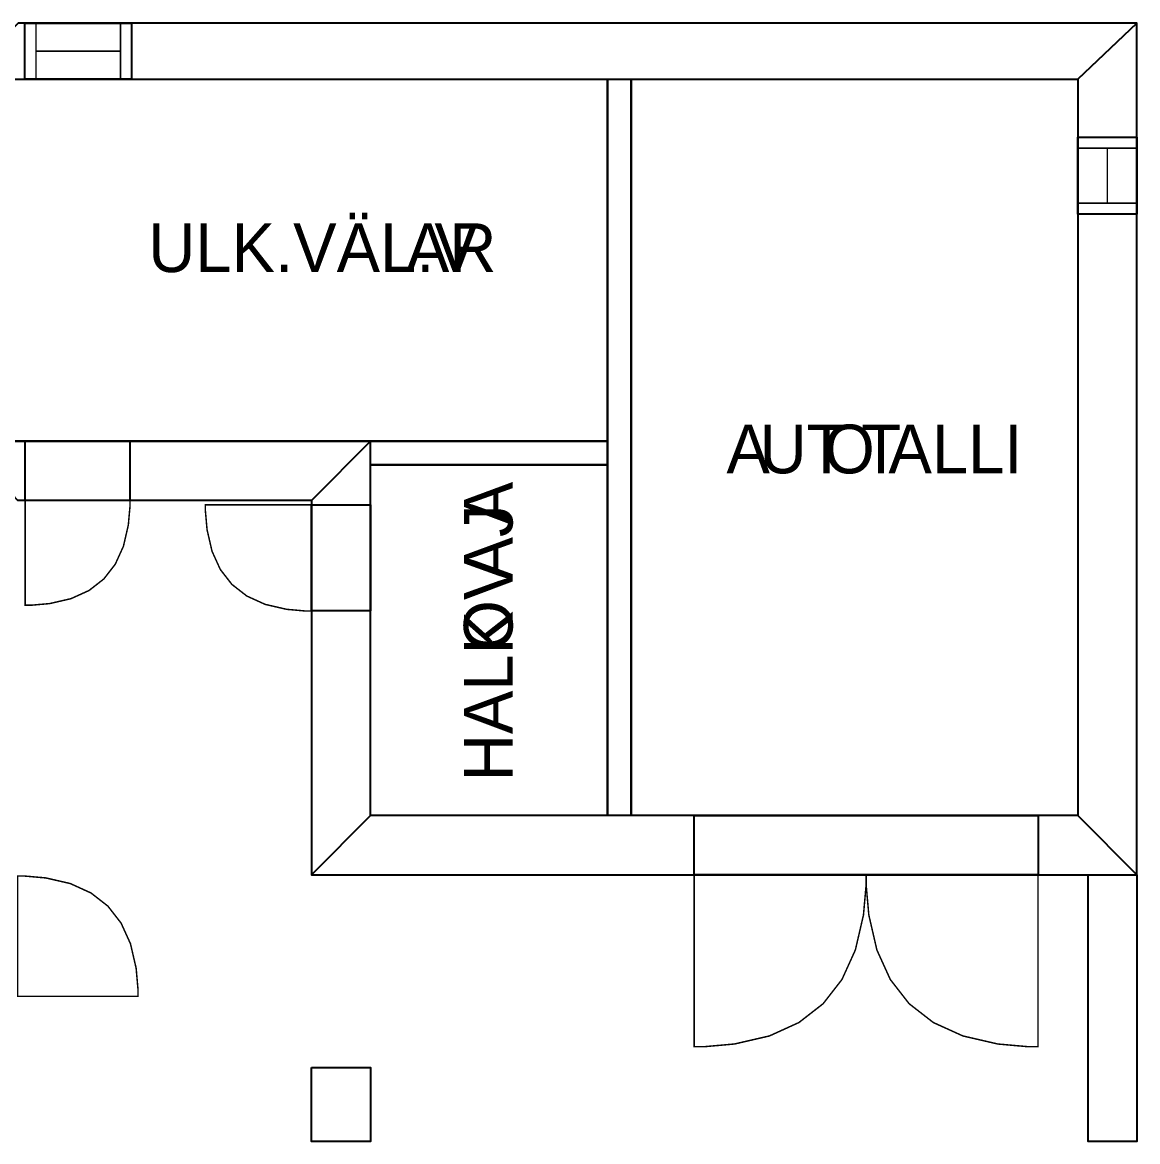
# Model space of a CAD drawing. Extents: x 1.8 to 24.7, y 0 to 11.9.
# Drawn here: x 16.86 to 24.73, y 0.01 to 7.9 of the extents above; entities that cross this region are included whole.
import ezdxf

# ---------------------------------------------------------------- set-up
doc = ezdxf.new("R2010")
doc.units = 0
doc.layers.get('0').update_dxf_attribs({"linetype": 'CONTINUOUS'})

msp = doc.modelspace()

# ---------------------------------------------------------------- linework, layer by layer
at = {"color": 0}
for points, const_width in [([(16.4324, 7.50364), (24.3058, 7.50364), (24.7225, 7.89947), (16.8314, 7.89947), (16.4324, 7.50364)], 0.002083), ([(16.879, 7.89947), (17.6319, 7.89947), (17.6319, 7.50364), (16.879, 7.50364), (16.879, 7.89947)], 0.010417), ([(16.879, 7.89947), (17.6319, 7.89947), (17.6319, 7.50364), (16.879, 7.50364), (16.879, 7.89947)], 0.010417), ([(24.3058, 7.50364), (24.3058, 2.3106), (24.7225, 1.89393), (24.7225, 7.89947), (24.3058, 7.50364)], 0.002083), ([(20.989, 7.50364), (21.1557, 7.50364), (21.1557, 2.3106), (20.989, 2.3106), (20.989, 7.50364)], 0.002083), ([(24.3058, 7.09625), (24.7225, 7.09625), (24.7225, 6.55126), (24.3058, 6.55126), (24.3058, 7.09625)], 0.010417), ([(24.3058, 7.09625), (24.7225, 7.09625), (24.7225, 6.55126), (24.3058, 6.55126), (24.3058, 7.09625)], 0.010417), ([(18.901, 4.53364), (16.8282, 4.53364), (16.4324, 4.95031), (19.3176, 4.95031), (18.901, 4.53364)], 0.002083), ([(16.8812, 4.95031), (17.6203, 4.95031), (17.6203, 4.53364), (16.8812, 4.53364), (16.8812, 4.95031)], 0.010417), ([(16.8812, 4.95031), (17.6203, 4.95031), (17.6203, 4.53364), (16.8812, 4.53364), (16.8812, 4.95031)], 0.010417), ([(19.3176, 2.3106), (19.3176, 4.95031), (18.901, 4.53364), (18.901, 1.89393), (19.3176, 2.3106)], 0.002083), ([(19.3176, 4.95031), (20.989, 4.95031), (20.989, 4.78364), (19.3176, 4.78364), (19.3176, 4.95031)], 0.002083), ([(17.6203, 4.53364), (17.6203, 4.49035), (17.6087, 4.36046), (17.5742, 4.21035), (17.5164, 4.08333), (17.4356, 3.97939), (17.3317, 3.89854), (17.2046, 3.84082), (17.0544, 3.80615), (16.9246, 3.7946), (16.8812, 3.7946), (16.8812, 4.53364), (17.6203, 4.53364)], 0.010417), ([(18.901, 3.75385), (18.8571, 3.75385), (18.7254, 3.76557), (18.5735, 3.80067), (18.4447, 3.85915), (18.3396, 3.94103), (18.2576, 4.04628), (18.1992, 4.17492), (18.164, 4.32699), (18.1524, 4.45856), (18.1524, 4.50239), (18.901, 4.50239), (18.901, 3.75385)], 0.010417), ([(18.901, 4.50239), (19.3176, 4.50239), (19.3176, 3.75385), (18.901, 3.75385), (18.901, 4.50239)], 0.010417), ([(18.901, 4.50239), (19.3176, 4.50239), (19.3176, 3.75385), (18.901, 3.75385), (18.901, 4.50239)], 0.010417), ([(24.3058, 2.3106), (19.3176, 2.3106), (18.901, 1.89393), (24.7225, 1.89393), (24.3058, 2.3106)], 0.002083), ([(21.6001, 2.3106), (24.0254, 2.3106), (24.0254, 1.89393), (21.6001, 1.89393), (21.6001, 2.3106)], 0.010417), ([(21.6001, 2.3106), (24.0254, 2.3106), (24.0254, 1.89393), (21.6001, 1.89393), (21.6001, 2.3106)], 0.010417), ([(22.8128, 1.89393), (22.8128, 1.82292), (22.7939, 1.60975), (22.7369, 1.36344), (22.6422, 1.155), (22.5096, 0.984483), (22.339, 0.851833), (22.1307, 0.757107), (21.8843, 0.70025), (21.6711, 0.681261), (21.6001, 0.681261), (21.6001, 1.89393), (22.8128, 1.89393)], 0.010417), ([(22.8128, 1.89393), (22.8128, 1.82292), (22.8318, 1.60975), (22.8886, 1.36344), (22.9833, 1.155), (23.116, 0.984483), (23.2865, 0.851833), (23.495, 0.757107), (23.7413, 0.70025), (23.9544, 0.681261), (24.0256, 0.681261), (24.0256, 1.89393), (22.8128, 1.89393)], 0.010417), ([(24.3788, 1.89393), (24.7225, 1.89393), (24.7225, 0.012912), (24.3788, 0.012912), (24.3788, 1.89393)], 0.002083), ([(16.8282, 1.8846), (16.8779, 1.8846), (17.0271, 1.87136), (17.1996, 1.8316), (17.3454, 1.76525), (17.4647, 1.67242), (17.5575, 1.55306), (17.6239, 1.40717), (17.6638, 1.23475), (17.6769, 1.08556), (17.6769, 1.03581), (16.8282, 1.03581), (16.8282, 1.8846)], 0.010417)]:
    msp.add_lwpolyline(points, close=True, dxfattribs=dict(at, const_width=const_width))
for points in [[(16.4324, 7.50364), (24.3058, 7.50364), (24.7225, 7.89947), (16.8314, 7.89947), (16.4324, 7.50364)], [(24.3058, 7.50364), (24.3058, 2.3106), (24.7225, 1.89393), (24.7225, 7.89947), (24.3058, 7.50364)], [(20.989, 7.50364), (21.1557, 7.50364), (21.1557, 2.3106), (20.989, 2.3106), (20.989, 7.50364)], [(18.901, 4.53364), (16.8282, 4.53364), (16.4324, 4.95031), (19.3176, 4.95031), (18.901, 4.53364)], [(19.3176, 2.3106), (19.3176, 4.95031), (18.901, 4.53364), (18.901, 1.89393), (19.3176, 2.3106)], [(19.3176, 4.95031), (20.989, 4.95031), (20.989, 4.78364), (19.3176, 4.78364), (19.3176, 4.95031)], [(24.3058, 2.3106), (19.3176, 2.3106), (18.901, 1.89393), (24.7225, 1.89393), (24.3058, 2.3106)], [(24.3788, 1.89393), (24.7225, 1.89393), (24.7225, 0.012912), (24.3788, 0.012912), (24.3788, 1.89393)], [(18.901, 0.53456), (19.3176, 0.53456), (19.3176, 0.012912), (18.901, 0.012912), (18.901, 0.53456)]]:
    msp.add_lwpolyline(points, close=True, dxfattribs=at)
at = {"color": 7}
for points in [[(16.879, 7.89947), (17.6319, 7.89947), (17.6319, 7.50364), (16.879, 7.50364), (16.879, 7.89947)], [(16.879, 7.89947), (17.6319, 7.89947), (17.6319, 7.50364), (16.879, 7.50364), (16.879, 7.89947)], [(16.599, 7.50364), (20.989, 7.50364), (20.989, 4.95031), (16.599, 4.95031), (16.599, 7.50364)], [(21.1557, 7.50364), (24.3058, 7.50364), (24.3058, 2.3106), (21.1557, 2.3106), (21.1557, 7.50364)], [(24.3058, 7.09625), (24.7225, 7.09625), (24.7225, 6.55126), (24.3058, 6.55126), (24.3058, 7.09625)], [(24.3058, 7.09625), (24.7225, 7.09625), (24.7225, 6.55126), (24.3058, 6.55126), (24.3058, 7.09625)], [(16.8812, 4.95031), (17.6203, 4.95031), (17.6203, 4.53364), (16.8812, 4.53364), (16.8812, 4.95031)], [(16.8812, 4.95031), (17.6203, 4.95031), (17.6203, 4.53364), (16.8812, 4.53364), (16.8812, 4.95031)], [(19.3176, 4.78364), (20.989, 4.78364), (20.989, 2.3106), (19.3176, 2.3106), (19.3176, 4.78364)], [(18.901, 4.50239), (19.3176, 4.50239), (19.3176, 3.75385), (18.901, 3.75385), (18.901, 4.50239)], [(18.901, 4.50239), (19.3176, 4.50239), (19.3176, 3.75385), (18.901, 3.75385), (18.901, 4.50239)], [(21.6001, 2.3106), (24.0254, 2.3106), (24.0254, 1.89393), (21.6001, 1.89393), (21.6001, 2.3106)], [(21.6001, 2.3106), (24.0254, 2.3106), (24.0254, 1.89393), (21.6001, 1.89393), (21.6001, 2.3106)]]:
    msp.add_lwpolyline(points, close=True, dxfattribs=at)
at = {"color": 0, "const_width": 0.010417}
for points in [[(16.9571, 7.50364), (16.9571, 7.89947)], [(17.5539, 7.50364), (17.5539, 7.89947)], [(16.9571, 7.70156), (17.5539, 7.70156)], [(24.3058, 7.01812), (24.7225, 7.01812)], [(24.5142, 7.01812), (24.5142, 6.62939)], [(24.3058, 6.62939), (24.7225, 6.62939)]]:
    msp.add_lwpolyline(points, dxfattribs=at)
at = {"color": 7, "const_width": 0.002083}
for points in [[(16.599, 7.50364), (20.989, 7.50364), (20.989, 4.95031), (16.599, 4.95031), (16.599, 7.50364)], [(21.1557, 7.50364), (24.3058, 7.50364), (24.3058, 2.3106), (21.1557, 2.3106), (21.1557, 7.50364)], [(19.3176, 4.78364), (20.989, 4.78364), (20.989, 2.3106), (19.3176, 2.3106), (19.3176, 4.78364)]]:
    msp.add_lwpolyline(points, close=True, dxfattribs=at)

# ---------------------------------------------------------------- texts
at = {"color": 0}
for s, p in [('ULK.VÄL.V', (17.7493, 6.14367)), ('AR', (19.5665, 6.14367)), ('A', (21.8276, 4.7244)), ('UT', (22.061, 4.7244)), ('O', (22.516, 4.7244)), ('T', (22.7781, 4.7244)), ('ALLI', (22.9699, 4.7244))]:
    msp.add_text(s, height=0.34375, dxfattribs=at).set_placement(p)
for s, p in [('A', (20.3192, 4.35801)), ('AJ', (20.3192, 3.96851)), ('OV', (20.3192, 3.47294)), ('HALK', (20.3192, 2.55364))]:
    msp.add_text(s, height=0.34375, rotation=90, dxfattribs=at).set_placement(p)

doc.saveas('drawing.dxf')
